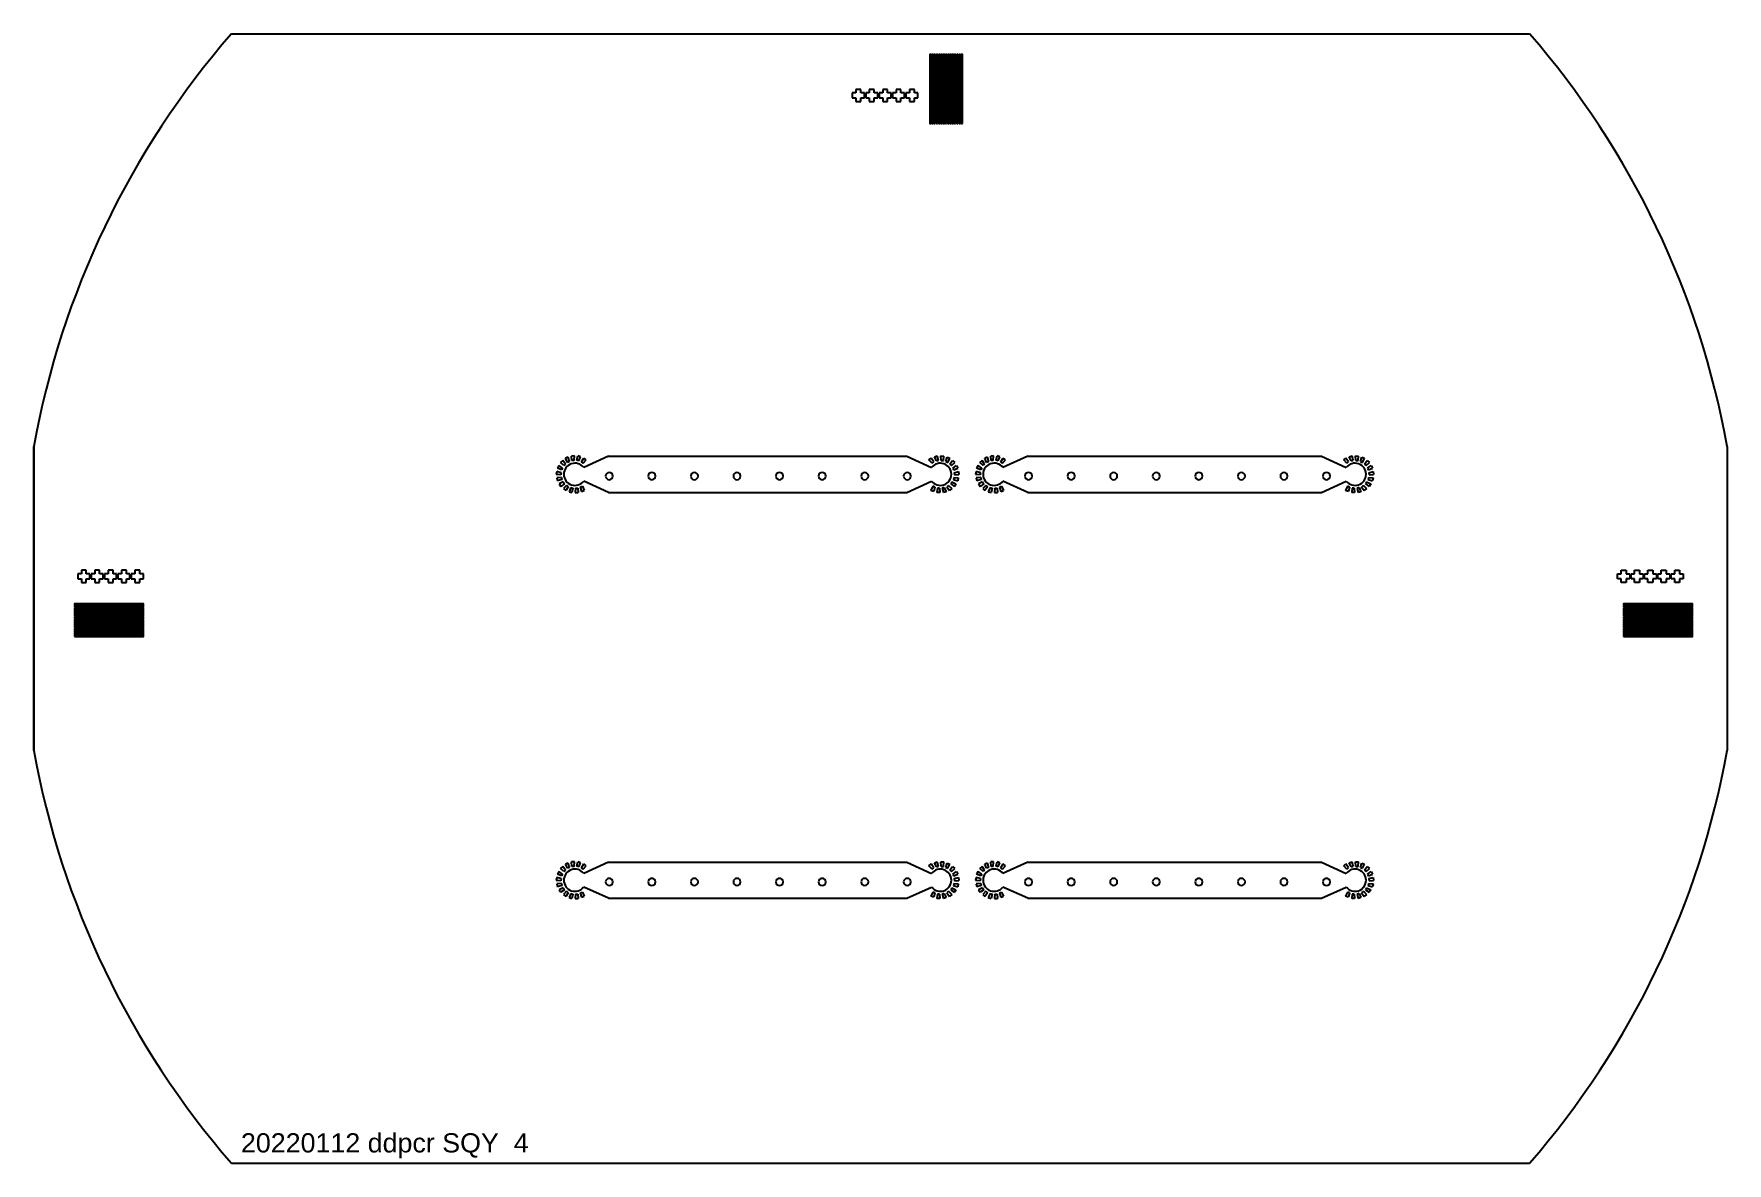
# Model space of a CAD drawing. Header units: millimetres. Extents: x 46777 to 318235, y 145162 to 336036.
# Drawn here: x 46777 to 121777, y 145162 to 195162 of the extents above; entities that cross this region are included whole.
import ezdxf

# ---------------------------------------------------------------- set-up
doc = ezdxf.new("R2010")
doc.units = ezdxf.units.MM
doc.styles.get("Standard").update_dxf_attribs({"font": 'arial.ttf'})

# ---------------------------------------------------------------- blocks, each defined once
blk = doc.blocks.new('*U15')
blk.add_circle((0, 0), 161)
blk = doc.blocks.new('*U16')
at = {"color": 0, "linetype": 'ByBlock', "lineweight": -2, "transparency": 16777216}
for p in [(0, 0), (1886, 0), (3772, 0), (5657, 0), (7543, 0), (9429, 0), (11315, 0), (13201, 0)]:
    blk.add_blockref('*U15', p, dxfattribs=at)
blk = doc.blocks.new('*U17')
blk.add_circle((0, 0), 161)
blk = doc.blocks.new('*U18')
at = {"color": 0, "linetype": 'ByBlock', "lineweight": -2, "transparency": 16777216}
for p in [(0, 0), (1886, 0), (3772, 0), (5657, 0), (7543, 0), (9429, 0), (11315, 0), (13201, 0)]:
    blk.add_blockref('*U17', p, dxfattribs=at)
blk = doc.blocks.new('*U19')
blk.add_circle((0, 0), 161)
blk = doc.blocks.new('*U20')
at = {"color": 0, "linetype": 'ByBlock', "lineweight": -2, "transparency": 16777216}
for p in [(0, 0), (1886, 0), (3772, 0), (5657, 0), (7543, 0), (9429, 0), (11315, 0), (13201, 0)]:
    blk.add_blockref('*U19', p, dxfattribs=at)
blk = doc.blocks.new('*U21')
blk.add_circle((0, 0), 161)
blk = doc.blocks.new('*U22')
at = {"color": 0, "linetype": 'ByBlock', "lineweight": -2, "transparency": 16777216}
for p in [(0, 0), (1886, 0), (3772, 0), (5657, 0), (7543, 0), (9429, 0), (11315, 0), (13201, 0)]:
    blk.add_blockref('*U21', p, dxfattribs=at)

msp = doc.modelspace()

# ---------------------------------------------------------------- linework, layer by layer
at = {"color": 40, "true_color": 0xf8d731}
for p, q in [((55526, 195162), (113028, 195162)), ((83189, 192547), (83029, 192547)), ((83029, 192547), (83029, 192327)), ((83029, 192327), (83189, 192327)), ((83409, 192707), (83189, 192707)), ((83189, 192707), (83189, 192547)), ((83189, 192327), (83189, 192167)), ((83189, 192167), (83409, 192167)), ((83409, 192547), (83409, 192707)), ((83569, 192547), (83409, 192547)), ((83409, 192327), (83569, 192327)), ((83409, 192167), (83409, 192327)), ((83569, 192327), (83569, 192547)), ((83781, 192547), (83621, 192547)), ((83621, 192547), (83621, 192327)), ((83621, 192327), (83781, 192327)), ((84001, 192707), (83781, 192707)), ((83781, 192707), (83781, 192547)), ((83781, 192327), (83781, 192167)), ((83781, 192167), (84001, 192167)), ((84001, 192547), (84001, 192707)), ((84161, 192547), (84001, 192547)), ((84001, 192327), (84161, 192327)), ((84001, 192167), (84001, 192327)), ((84161, 192327), (84161, 192547)), ((84373, 192547), (84213, 192547)), ((84213, 192547), (84213, 192327)), ((84213, 192327), (84373, 192327)), ((84593, 192707), (84373, 192707)), ((84373, 192707), (84373, 192547)), ((84373, 192327), (84373, 192167)), ((84373, 192167), (84593, 192167)), ((84593, 192547), (84593, 192707)), ((84753, 192547), (84593, 192547)), ((84593, 192327), (84753, 192327)), ((84593, 192167), (84593, 192327)), ((84753, 192327), (84753, 192547)), ((84964, 192547), (84804, 192547)), ((84804, 192547), (84804, 192327)), ((84804, 192327), (84964, 192327)), ((85184, 192707), (84964, 192707)), ((84964, 192707), (84964, 192547)), ((84964, 192327), (84964, 192167)), ((84964, 192167), (85184, 192167)), ((85184, 192547), (85184, 192707)), ((85344, 192547), (85184, 192547)), ((85184, 192327), (85344, 192327)), ((85184, 192167), (85184, 192327)), ((85344, 192327), (85344, 192547)), ((85556, 192547), (85396, 192547)), ((85396, 192547), (85396, 192327)), ((85396, 192327), (85556, 192327)), ((85776, 192707), (85556, 192707)), ((85556, 192707), (85556, 192547)), ((85556, 192327), (85556, 192167)), ((85556, 192167), (85776, 192167)), ((85776, 192547), (85776, 192707)), ((85936, 192547), (85776, 192547)), ((85776, 192327), (85936, 192327)), ((85776, 192167), (85776, 192327)), ((85936, 192327), (85936, 192547)), ((46777, 176897), (46777, 163428)), ((46777, 163428), (46777, 176897)), ((72230, 176462), (71130, 175962)), ((72230, 176462), (85438, 176462)), ((85438, 176462), (86537, 175962)), ((90801, 176462), (89701, 175962)), ((90801, 176462), (103807, 176462)), ((103807, 176462), (104906, 175962)), ((72230, 174862), (71130, 175362)), ((72230, 174862), (85438, 174862)), ((85438, 174862), (86537, 175362)), ((90801, 174862), (89701, 175362)), ((90801, 174862), (103807, 174862)), ((103807, 174862), (104906, 175362)), ((48880, 171255), (48720, 171255)), ((48720, 171255), (48720, 171035)), ((48720, 171035), (48880, 171035)), ((49100, 171415), (48880, 171415)), ((48880, 171415), (48880, 171255)), ((48880, 171035), (48880, 170875)), ((49100, 171255), (49100, 171415)), ((49260, 171255), (49100, 171255)), ((49100, 171035), (49260, 171035)), ((49100, 170875), (49100, 171035)), ((49260, 171035), (49260, 171255)), ((49471, 171255), (49311, 171255)), ((49311, 171255), (49311, 171035)), ((49311, 171035), (49471, 171035)), ((49691, 171415), (49471, 171415)), ((49471, 171415), (49471, 171255)), ((49471, 171035), (49471, 170875)), ((49691, 171255), (49691, 171415)), ((49851, 171255), (49691, 171255)), ((49691, 171035), (49851, 171035)), ((49691, 170875), (49691, 171035)), ((49851, 171035), (49851, 171255)), ((50063, 171255), (49903, 171255)), ((49903, 171255), (49903, 171035)), ((49903, 171035), (50063, 171035)), ((50283, 171415), (50063, 171415)), ((50063, 171415), (50063, 171255)), ((50063, 171035), (50063, 170875)), ((50283, 171255), (50283, 171415)), ((50443, 171255), (50283, 171255)), ((50283, 171035), (50443, 171035)), ((50283, 170875), (50283, 171035)), ((50443, 171035), (50443, 171255)), ((50655, 171255), (50495, 171255)), ((50495, 171255), (50495, 171035)), ((50495, 171035), (50655, 171035)), ((50875, 171415), (50655, 171415)), ((50655, 171415), (50655, 171255)), ((50655, 171035), (50655, 170875)), ((50875, 171255), (50875, 171415)), ((51034, 171255), (50875, 171255)), ((50875, 171035), (51034, 171035)), ((50875, 170875), (50875, 171035)), ((51034, 171035), (51034, 171255)), ((51246, 171255), (51086, 171255)), ((51086, 171255), (51086, 171035)), ((51086, 171035), (51246, 171035)), ((51466, 171415), (51246, 171415)), ((51246, 171415), (51246, 171255)), ((51246, 171035), (51246, 170875)), ((51466, 171255), (51466, 171415)), ((51626, 171255), (51466, 171255)), ((51466, 171035), (51626, 171035)), ((51466, 170875), (51466, 171035)), ((51626, 171035), (51626, 171255)), ((116928, 171255), (117088, 171255)), ((116928, 171035), (116928, 171255)), ((117088, 171035), (116928, 171035)), ((117088, 171255), (117088, 171415)), ((117088, 171415), (117308, 171415)), ((117088, 170875), (117088, 171035)), ((117308, 171415), (117308, 171255)), ((117308, 171255), (117467, 171255)), ((117308, 171035), (117308, 170875)), ((117467, 171035), (117308, 171035)), ((117467, 171255), (117467, 171035)), ((117519, 171255), (117679, 171255)), ((117519, 171035), (117519, 171255)), ((117679, 171035), (117519, 171035)), ((117679, 171255), (117679, 171415)), ((117679, 171415), (117899, 171415)), ((117679, 170875), (117679, 171035)), ((117899, 171415), (117899, 171255)), ((117899, 171255), (118059, 171255)), ((117899, 171035), (117899, 170875)), ((118059, 171035), (117899, 171035)), ((118059, 171255), (118059, 171035)), ((118111, 171255), (118271, 171255)), ((118111, 171035), (118111, 171255)), ((118271, 171035), (118111, 171035)), ((118271, 171255), (118271, 171415)), ((118271, 171415), (118491, 171415)), ((118271, 170875), (118271, 171035)), ((118491, 171415), (118491, 171255)), ((118491, 171255), (118651, 171255)), ((118491, 171035), (118491, 170875)), ((118651, 171035), (118491, 171035)), ((118651, 171255), (118651, 171035)), ((118703, 171255), (118862, 171255)), ((118703, 171035), (118703, 171255)), ((118862, 171035), (118703, 171035)), ((118862, 171255), (118862, 171415)), ((118862, 171415), (119082, 171415)), ((118862, 170875), (118862, 171035)), ((119082, 171415), (119082, 171255)), ((119082, 171255), (119242, 171255)), ((119082, 171035), (119082, 170875)), ((119242, 171035), (119082, 171035)), ((119242, 171255), (119242, 171035)), ((119294, 171255), (119454, 171255)), ((119294, 171035), (119294, 171255)), ((119454, 171035), (119294, 171035)), ((119454, 171255), (119454, 171415)), ((119454, 171415), (119674, 171415)), ((119454, 170875), (119454, 171035)), ((119674, 171415), (119674, 171255)), ((119674, 171255), (119834, 171255)), ((119674, 171035), (119674, 170875)), ((119834, 171035), (119674, 171035)), ((119834, 171255), (119834, 171035)), ((48880, 170875), (49100, 170875)), ((49471, 170875), (49691, 170875)), ((50063, 170875), (50283, 170875)), ((50655, 170875), (50875, 170875)), ((51246, 170875), (51466, 170875)), ((117308, 170875), (117088, 170875)), ((117899, 170875), (117679, 170875)), ((118491, 170875), (118271, 170875)), ((119082, 170875), (118862, 170875)), ((119674, 170875), (119454, 170875)), ((72230, 158488), (71130, 157988)), ((72230, 158488), (85438, 158488)), ((85438, 158488), (86537, 157988)), ((90801, 158488), (89701, 157988)), ((90801, 158488), (103807, 158488)), ((103807, 158488), (104906, 157988)), ((72230, 156888), (71130, 157388)), ((72230, 156888), (85438, 156888)), ((85438, 156888), (86537, 157388)), ((90801, 156888), (89701, 157388)), ((90801, 156888), (103807, 156888)), ((103807, 156888), (104906, 157388)), ((55526, 145162), (113028, 145162))]:
    msp.add_line(p, q, dxfattribs=at)
at = {"color": 7}
for p, q in [((70202, 176270), (70103, 176185)), ((70202, 176270), (70103, 176185)), ((70319, 176108), (70202, 176270)), ((70319, 176108), (70202, 176270)), ((70442, 176418), (70320, 176371)), ((70442, 176418), (70320, 176371)), ((70407, 176191), (70320, 176371)), ((70407, 176191), (70320, 176371)), ((70497, 176225), (70442, 176418)), ((70497, 176225), (70442, 176418)), ((70718, 176474), (70587, 176472)), ((70718, 176474), (70587, 176472)), ((70608, 176273), (70587, 176472)), ((70608, 176273), (70587, 176472)), ((70703, 176275), (70608, 176273)), ((70703, 176275), (70608, 176273)), ((70703, 176275), (70718, 176474)), ((70703, 176275), (70718, 176474)), ((70824, 176282), (70873, 176476)), ((70824, 176282), (70873, 176476)), ((70915, 176251), (70824, 176282)), ((70915, 176251), (70824, 176282)), ((70996, 176433), (70873, 176476)), ((70996, 176433), (70873, 176476)), ((70915, 176251), (70996, 176433)), ((70915, 176251), (70996, 176433)), ((71031, 176217), (71143, 176382)), ((71031, 176217), (71143, 176382)), ((71105, 176156), (71244, 176300)), ((71105, 176156), (71244, 176300)), ((71244, 176300), (71143, 176382)), ((71244, 176300), (71143, 176382)), ((86423, 176300), (86524, 176382)), ((86423, 176300), (86524, 176382)), ((86562, 176156), (86423, 176300)), ((86562, 176156), (86423, 176300)), ((86636, 176217), (86524, 176382)), ((86636, 176217), (86524, 176382)), ((86671, 176433), (86794, 176476)), ((86671, 176433), (86794, 176476)), ((86752, 176251), (86671, 176433)), ((86752, 176251), (86671, 176433)), ((86752, 176251), (86843, 176282)), ((86752, 176251), (86843, 176282)), ((86843, 176282), (86794, 176476)), ((86843, 176282), (86794, 176476)), ((86964, 176275), (86949, 176474)), ((86949, 176474), (87080, 176472)), ((86964, 176275), (86949, 176474)), ((86949, 176474), (87080, 176472)), ((86964, 176275), (87060, 176273)), ((86964, 176275), (87060, 176273)), ((87060, 176273), (87080, 176472)), ((87060, 176273), (87080, 176472)), ((87171, 176225), (87225, 176418)), ((87171, 176225), (87225, 176418)), ((87225, 176418), (87347, 176371)), ((87225, 176418), (87347, 176371)), ((87260, 176191), (87347, 176371)), ((87260, 176191), (87347, 176371)), ((87348, 176108), (87465, 176270)), ((87348, 176108), (87465, 176270)), ((87465, 176270), (87564, 176185)), ((87465, 176270), (87564, 176185)), ((88773, 176270), (88674, 176185)), ((88773, 176270), (88674, 176185)), ((88890, 176108), (88773, 176270)), ((88890, 176108), (88773, 176270)), ((89013, 176418), (88891, 176371)), ((89013, 176418), (88891, 176371)), ((88978, 176191), (88891, 176371)), ((88978, 176191), (88891, 176371)), ((89068, 176225), (89013, 176418)), ((89068, 176225), (89013, 176418)), ((89289, 176474), (89158, 176472)), ((89289, 176474), (89158, 176472)), ((89179, 176273), (89158, 176472)), ((89179, 176273), (89158, 176472)), ((89274, 176275), (89179, 176273)), ((89274, 176275), (89179, 176273)), ((89274, 176275), (89289, 176474)), ((89274, 176275), (89289, 176474)), ((89395, 176282), (89444, 176476)), ((89395, 176282), (89444, 176476)), ((89486, 176251), (89395, 176282)), ((89486, 176251), (89395, 176282)), ((89567, 176433), (89444, 176476)), ((89567, 176433), (89444, 176476)), ((89486, 176251), (89567, 176433)), ((89486, 176251), (89567, 176433)), ((89602, 176217), (89714, 176382)), ((89602, 176217), (89714, 176382)), ((89676, 176156), (89815, 176300)), ((89676, 176156), (89815, 176300)), ((89815, 176300), (89714, 176382)), ((89815, 176300), (89714, 176382)), ((104792, 176300), (104893, 176382)), ((104792, 176300), (104893, 176382)), ((104931, 176156), (104792, 176300)), ((104931, 176156), (104792, 176300)), ((105005, 176217), (104893, 176382)), ((105005, 176217), (104893, 176382)), ((105040, 176433), (105163, 176476)), ((105040, 176433), (105163, 176476)), ((105121, 176251), (105040, 176433)), ((105121, 176251), (105040, 176433)), ((105121, 176251), (105212, 176282)), ((105121, 176251), (105212, 176282)), ((105212, 176282), (105163, 176476)), ((105212, 176282), (105163, 176476)), ((105333, 176275), (105318, 176474)), ((105318, 176474), (105449, 176472)), ((105333, 176275), (105318, 176474)), ((105318, 176474), (105449, 176472)), ((105333, 176275), (105429, 176273)), ((105333, 176275), (105429, 176273)), ((105429, 176273), (105449, 176472)), ((105429, 176273), (105449, 176472)), ((105540, 176225), (105594, 176418)), ((105540, 176225), (105594, 176418)), ((105594, 176418), (105716, 176371)), ((105594, 176418), (105716, 176371)), ((105629, 176191), (105716, 176371)), ((105629, 176191), (105716, 176371)), ((105717, 176108), (105834, 176270)), ((105717, 176108), (105834, 176270)), ((105834, 176270), (105933, 176185)), ((105834, 176270), (105933, 176185)), ((69937, 175783), (69916, 175654)), ((69937, 175783), (69916, 175654)), ((70116, 175639), (69916, 175654)), ((70116, 175639), (69916, 175654)), ((70131, 175733), (69937, 175783)), ((70131, 175733), (69937, 175783)), ((70144, 175521), (69944, 175501)), ((70144, 175521), (69944, 175501)), ((69944, 175501), (69969, 175373)), ((69944, 175501), (69969, 175373)), ((70027, 176050), (69963, 175936)), ((70027, 176050), (69963, 175936)), ((70145, 175853), (69963, 175936)), ((70145, 175853), (69963, 175936)), ((70192, 175937), (70027, 176050)), ((70192, 175937), (70027, 176050)), ((70246, 176045), (70103, 176185)), ((70246, 176045), (70103, 176185)), ((70131, 175733), (70116, 175639)), ((70131, 175733), (70116, 175639)), ((70144, 175521), (70161, 175427)), ((70144, 175521), (70161, 175427)), ((70192, 175937), (70145, 175853)), ((70192, 175937), (70145, 175853)), ((70319, 176108), (70246, 176045)), ((70319, 176108), (70246, 176045)), ((70497, 176225), (70407, 176191)), ((70497, 176225), (70407, 176191)), ((71105, 176156), (71031, 176217)), ((71105, 176156), (71031, 176217)), ((86562, 176156), (86636, 176217)), ((86562, 176156), (86636, 176217)), ((87171, 176225), (87260, 176191)), ((87171, 176225), (87260, 176191)), ((87348, 176108), (87421, 176045)), ((87348, 176108), (87421, 176045)), ((87421, 176045), (87564, 176185)), ((87421, 176045), (87564, 176185)), ((87475, 175937), (87640, 176050)), ((87475, 175937), (87640, 176050)), ((87475, 175937), (87522, 175853)), ((87475, 175937), (87522, 175853)), ((87524, 175521), (87506, 175427)), ((87524, 175521), (87506, 175427)), ((87522, 175853), (87704, 175936)), ((87522, 175853), (87704, 175936)), ((87524, 175521), (87723, 175501)), ((87524, 175521), (87723, 175501)), ((87536, 175733), (87730, 175783)), ((87536, 175733), (87730, 175783)), ((87536, 175733), (87551, 175639)), ((87536, 175733), (87551, 175639)), ((87551, 175639), (87751, 175654)), ((87551, 175639), (87751, 175654)), ((87640, 176050), (87704, 175936)), ((87640, 176050), (87704, 175936)), ((87723, 175501), (87699, 175373)), ((87723, 175501), (87699, 175373)), ((87730, 175783), (87751, 175654)), ((87730, 175783), (87751, 175654)), ((88508, 175783), (88487, 175654)), ((88508, 175783), (88487, 175654)), ((88687, 175639), (88487, 175654)), ((88687, 175639), (88487, 175654)), ((88702, 175733), (88508, 175783)), ((88702, 175733), (88508, 175783)), ((88715, 175521), (88516, 175501)), ((88715, 175521), (88516, 175501)), ((88516, 175501), (88540, 175373)), ((88516, 175501), (88540, 175373)), ((88598, 176050), (88534, 175936)), ((88598, 176050), (88534, 175936)), ((88716, 175853), (88534, 175936)), ((88716, 175853), (88534, 175936)), ((88763, 175937), (88598, 176050)), ((88763, 175937), (88598, 176050)), ((88817, 176045), (88674, 176185)), ((88817, 176045), (88674, 176185)), ((88702, 175733), (88687, 175639)), ((88702, 175733), (88687, 175639)), ((88715, 175521), (88732, 175427)), ((88715, 175521), (88732, 175427)), ((88763, 175937), (88716, 175853)), ((88763, 175937), (88716, 175853)), ((88890, 176108), (88817, 176045)), ((88890, 176108), (88817, 176045)), ((89068, 176225), (88978, 176191)), ((89068, 176225), (88978, 176191)), ((89676, 176156), (89602, 176217)), ((89676, 176156), (89602, 176217)), ((104931, 176156), (105005, 176217)), ((104931, 176156), (105005, 176217)), ((105540, 176225), (105629, 176191)), ((105540, 176225), (105629, 176191)), ((105717, 176108), (105790, 176045)), ((105717, 176108), (105790, 176045)), ((105790, 176045), (105933, 176185)), ((105790, 176045), (105933, 176185)), ((105844, 175937), (106009, 176050)), ((105844, 175937), (106009, 176050)), ((105844, 175937), (105891, 175853)), ((105844, 175937), (105891, 175853)), ((105893, 175521), (105875, 175427)), ((105893, 175521), (105875, 175427)), ((105891, 175853), (106073, 175936)), ((105891, 175853), (106073, 175936)), ((105893, 175521), (106092, 175501)), ((105893, 175521), (106092, 175501)), ((105905, 175733), (106099, 175783)), ((105905, 175733), (106099, 175783)), ((105905, 175733), (105920, 175639)), ((105905, 175733), (105920, 175639)), ((105920, 175639), (106120, 175654)), ((105920, 175639), (106120, 175654)), ((106009, 176050), (106073, 175936)), ((106009, 176050), (106073, 175936)), ((106092, 175501), (106068, 175373)), ((106092, 175501), (106068, 175373)), ((106099, 175783), (106120, 175654)), ((106099, 175783), (106120, 175654)), ((70161, 175427), (69969, 175373)), ((70161, 175427), (69969, 175373)), ((70228, 175325), (70047, 175239)), ((70228, 175325), (70047, 175239)), ((70047, 175239), (70114, 175126)), ((70047, 175239), (70114, 175126)), ((70276, 175243), (70114, 175126)), ((70276, 175243), (70114, 175126)), ((70228, 175325), (70276, 175243)), ((70228, 175325), (70276, 175243)), ((70373, 175170), (70233, 175028)), ((70373, 175170), (70233, 175028)), ((70233, 175028), (70334, 174944)), ((70233, 175028), (70334, 174944)), ((70447, 175109), (70334, 174944)), ((70447, 175109), (70334, 174944)), ((70373, 175170), (70447, 175109)), ((70373, 175170), (70447, 175109)), ((70563, 175074), (70480, 174892)), ((70563, 175074), (70480, 174892)), ((70480, 174892), (70603, 174849)), ((70480, 174892), (70603, 174849)), ((70563, 175074), (70653, 175042)), ((70563, 175074), (70653, 175042)), ((70653, 175042), (70603, 174849)), ((70653, 175042), (70603, 174849)), ((70774, 175049), (70758, 174849)), ((70774, 175049), (70758, 174849)), ((70758, 174849), (70889, 174850)), ((70774, 175049), (70870, 175049)), ((70774, 175049), (70870, 175049)), ((70870, 175049), (70889, 174850)), ((70870, 175049), (70889, 174850)), ((70981, 175097), (71071, 175130)), ((70981, 175097), (71071, 175130)), ((70981, 175097), (71034, 174904)), ((70981, 175097), (71034, 174904)), ((71034, 174904), (71157, 174949)), ((71034, 174904), (71157, 174949)), ((71071, 175130), (71157, 174949)), ((71071, 175130), (71157, 174949)), ((86596, 175130), (86510, 174949)), ((86596, 175130), (86510, 174949)), ((86633, 174904), (86510, 174949)), ((86633, 174904), (86510, 174949)), ((86686, 175097), (86596, 175130)), ((86686, 175097), (86596, 175130)), ((86686, 175097), (86633, 174904)), ((86686, 175097), (86633, 174904)), ((86797, 175049), (86778, 174850)), ((86797, 175049), (86778, 174850)), ((86909, 174851), (86778, 174852)), ((86893, 175049), (86797, 175049)), ((86893, 175049), (86797, 175049)), ((86893, 175049), (86909, 174849)), ((86893, 175049), (86909, 174849)), ((87104, 175074), (87014, 175042)), ((87104, 175074), (87014, 175042)), ((87014, 175042), (87064, 174849)), ((87014, 175042), (87064, 174849)), ((87187, 174892), (87064, 174849)), ((87187, 174892), (87064, 174849)), ((87104, 175074), (87187, 174892)), ((87104, 175074), (87187, 174892)), ((87294, 175170), (87220, 175109)), ((87294, 175170), (87220, 175109)), ((87220, 175109), (87333, 174944)), ((87220, 175109), (87333, 174944)), ((87294, 175170), (87434, 175028)), ((87294, 175170), (87434, 175028)), ((87434, 175028), (87333, 174944)), ((87434, 175028), (87333, 174944)), ((87440, 175325), (87391, 175243)), ((87440, 175325), (87391, 175243)), ((87391, 175243), (87554, 175126)), ((87391, 175243), (87554, 175126)), ((87440, 175325), (87620, 175239)), ((87440, 175325), (87620, 175239)), ((87506, 175427), (87699, 175373)), ((87506, 175427), (87699, 175373)), ((87620, 175239), (87554, 175126)), ((87620, 175239), (87554, 175126)), ((88732, 175427), (88540, 175373)), ((88732, 175427), (88540, 175373)), ((88799, 175325), (88618, 175239)), ((88799, 175325), (88618, 175239)), ((88618, 175239), (88685, 175126)), ((88618, 175239), (88685, 175126)), ((88847, 175243), (88685, 175126)), ((88847, 175243), (88685, 175126)), ((88799, 175325), (88847, 175243)), ((88799, 175325), (88847, 175243)), ((88944, 175170), (88804, 175028)), ((88944, 175170), (88804, 175028)), ((88804, 175028), (88905, 174944)), ((88804, 175028), (88905, 174944)), ((89018, 175109), (88905, 174944)), ((89018, 175109), (88905, 174944)), ((88944, 175170), (89018, 175109)), ((88944, 175170), (89018, 175109)), ((89134, 175074), (89051, 174892)), ((89134, 175074), (89051, 174892)), ((89051, 174892), (89174, 174849)), ((89051, 174892), (89174, 174849)), ((89134, 175074), (89224, 175042)), ((89134, 175074), (89224, 175042)), ((89224, 175042), (89174, 174849)), ((89224, 175042), (89174, 174849)), ((89345, 175049), (89329, 174849)), ((89345, 175049), (89329, 174849)), ((89329, 174850), (89460, 174851)), ((89345, 175049), (89441, 175049)), ((89345, 175049), (89441, 175049)), ((89441, 175049), (89460, 174850)), ((89441, 175049), (89460, 174850)), ((89552, 175097), (89642, 175130)), ((89552, 175097), (89642, 175130)), ((89552, 175097), (89605, 174904)), ((89552, 175097), (89605, 174904)), ((89605, 174904), (89728, 174949)), ((89605, 174904), (89728, 174949)), ((89642, 175130), (89728, 174949)), ((89642, 175130), (89728, 174949)), ((104965, 175130), (104879, 174949)), ((104965, 175130), (104879, 174949)), ((105002, 174904), (104879, 174949)), ((105002, 174904), (104879, 174949)), ((105055, 175097), (104965, 175130)), ((105055, 175097), (104965, 175130)), ((105055, 175097), (105002, 174904)), ((105055, 175097), (105002, 174904)), ((105166, 175049), (105147, 174850)), ((105166, 175049), (105147, 174850)), ((105278, 174849), (105147, 174850)), ((105262, 175049), (105166, 175049)), ((105262, 175049), (105166, 175049)), ((105262, 175049), (105278, 174849)), ((105262, 175049), (105278, 174849)), ((105473, 175074), (105383, 175042)), ((105473, 175074), (105383, 175042)), ((105383, 175042), (105433, 174849)), ((105383, 175042), (105433, 174849)), ((105556, 174892), (105433, 174849)), ((105556, 174892), (105433, 174849)), ((105473, 175074), (105556, 174892)), ((105473, 175074), (105556, 174892)), ((105663, 175170), (105589, 175109)), ((105663, 175170), (105589, 175109)), ((105589, 175109), (105702, 174944)), ((105589, 175109), (105702, 174944)), ((105663, 175170), (105803, 175028)), ((105663, 175170), (105803, 175028)), ((105803, 175028), (105702, 174944)), ((105803, 175028), (105702, 174944)), ((105809, 175325), (105760, 175243)), ((105809, 175325), (105760, 175243)), ((105760, 175243), (105923, 175126)), ((105760, 175243), (105923, 175126)), ((105809, 175325), (105989, 175239)), ((105809, 175325), (105989, 175239)), ((105875, 175427), (106068, 175373)), ((105875, 175427), (106068, 175373)), ((105989, 175239), (105923, 175126)), ((105989, 175239), (105923, 175126)), ((70202, 158297), (70103, 158211)), ((70202, 158297), (70103, 158211)), ((70319, 158134), (70202, 158297)), ((70319, 158134), (70202, 158297)), ((70442, 158444), (70320, 158398)), ((70442, 158444), (70320, 158398)), ((70407, 158218), (70320, 158398)), ((70407, 158218), (70320, 158398)), ((70497, 158252), (70407, 158218)), ((70497, 158252), (70407, 158218)), ((70497, 158252), (70442, 158444)), ((70497, 158252), (70442, 158444)), ((70718, 158501), (70587, 158499)), ((70718, 158501), (70587, 158499)), ((70608, 158300), (70587, 158499)), ((70608, 158300), (70587, 158499)), ((70703, 158301), (70608, 158300)), ((70703, 158301), (70608, 158300)), ((70703, 158301), (70718, 158501)), ((70703, 158301), (70718, 158501)), ((70824, 158309), (70873, 158503)), ((70824, 158309), (70873, 158503)), ((70915, 158278), (70824, 158309)), ((70915, 158278), (70824, 158309)), ((70996, 158460), (70873, 158503)), ((70996, 158460), (70873, 158503)), ((70915, 158278), (70996, 158460)), ((70915, 158278), (70996, 158460)), ((71031, 158243), (71143, 158409)), ((71031, 158243), (71143, 158409)), ((71105, 158183), (71244, 158327)), ((71105, 158183), (71244, 158327)), ((71244, 158327), (71143, 158409)), ((71244, 158327), (71143, 158409)), ((86423, 158327), (86524, 158409)), ((86423, 158327), (86524, 158409)), ((86562, 158183), (86423, 158327)), ((86562, 158183), (86423, 158327)), ((86636, 158243), (86524, 158409)), ((86636, 158243), (86524, 158409)), ((86671, 158460), (86794, 158503)), ((86671, 158460), (86794, 158503)), ((86752, 158278), (86671, 158460)), ((86752, 158278), (86671, 158460)), ((86752, 158278), (86843, 158309)), ((86752, 158278), (86843, 158309)), ((86843, 158309), (86794, 158503)), ((86843, 158309), (86794, 158503)), ((86964, 158301), (86949, 158501)), ((86949, 158501), (87080, 158499)), ((86964, 158301), (86949, 158501)), ((86949, 158501), (87080, 158499)), ((86964, 158301), (87060, 158300)), ((86964, 158301), (87060, 158300)), ((87060, 158300), (87080, 158499)), ((87060, 158300), (87080, 158499)), ((87171, 158252), (87225, 158444)), ((87171, 158252), (87225, 158444)), ((87171, 158252), (87260, 158218)), ((87171, 158252), (87260, 158218)), ((87225, 158444), (87347, 158398)), ((87225, 158444), (87347, 158398)), ((87260, 158218), (87347, 158398)), ((87260, 158218), (87347, 158398)), ((87348, 158134), (87465, 158297)), ((87348, 158134), (87465, 158297)), ((87465, 158297), (87564, 158211)), ((87465, 158297), (87564, 158211)), ((88773, 158297), (88674, 158211)), ((88773, 158297), (88674, 158211)), ((88890, 158134), (88773, 158297)), ((88890, 158134), (88773, 158297)), ((89013, 158444), (88891, 158398)), ((89013, 158444), (88891, 158398)), ((88978, 158218), (88891, 158398)), ((88978, 158218), (88891, 158398)), ((89068, 158252), (88978, 158218)), ((89068, 158252), (88978, 158218)), ((89068, 158252), (89013, 158444)), ((89068, 158252), (89013, 158444)), ((89289, 158501), (89158, 158499)), ((89289, 158501), (89158, 158499)), ((89179, 158300), (89158, 158499)), ((89179, 158300), (89158, 158499)), ((89274, 158301), (89179, 158300)), ((89274, 158301), (89179, 158300)), ((89274, 158301), (89289, 158501)), ((89274, 158301), (89289, 158501)), ((89395, 158309), (89444, 158503)), ((89395, 158309), (89444, 158503)), ((89486, 158278), (89395, 158309)), ((89486, 158278), (89395, 158309)), ((89567, 158460), (89444, 158503)), ((89567, 158460), (89444, 158503)), ((89486, 158278), (89567, 158460)), ((89486, 158278), (89567, 158460)), ((89602, 158243), (89714, 158409)), ((89602, 158243), (89714, 158409)), ((89676, 158183), (89815, 158327)), ((89676, 158183), (89815, 158327)), ((89815, 158327), (89714, 158409)), ((89815, 158327), (89714, 158409)), ((104792, 158327), (104893, 158409)), ((104792, 158327), (104893, 158409)), ((104931, 158183), (104792, 158327)), ((104931, 158183), (104792, 158327)), ((105005, 158243), (104893, 158409)), ((105005, 158243), (104893, 158409)), ((105040, 158460), (105163, 158503)), ((105040, 158460), (105163, 158503)), ((105121, 158278), (105040, 158460)), ((105121, 158278), (105040, 158460)), ((105121, 158278), (105212, 158309)), ((105121, 158278), (105212, 158309)), ((105212, 158309), (105163, 158503)), ((105212, 158309), (105163, 158503)), ((105333, 158301), (105318, 158501)), ((105318, 158501), (105449, 158499)), ((105333, 158301), (105318, 158501)), ((105318, 158501), (105449, 158499)), ((105333, 158301), (105429, 158300)), ((105333, 158301), (105429, 158300)), ((105429, 158300), (105449, 158499)), ((105429, 158300), (105449, 158499)), ((105540, 158252), (105594, 158444)), ((105540, 158252), (105594, 158444)), ((105540, 158252), (105629, 158218)), ((105540, 158252), (105629, 158218)), ((105594, 158444), (105716, 158398)), ((105594, 158444), (105716, 158398)), ((105629, 158218), (105716, 158398)), ((105629, 158218), (105716, 158398)), ((105717, 158134), (105834, 158297)), ((105717, 158134), (105834, 158297)), ((105834, 158297), (105933, 158211)), ((105834, 158297), (105933, 158211)), ((69937, 157809), (69916, 157680)), ((69937, 157809), (69916, 157680)), ((70116, 157665), (69916, 157680)), ((70116, 157665), (69916, 157680)), ((70131, 157760), (69937, 157809)), ((70131, 157760), (69937, 157809)), ((70144, 157547), (69944, 157528)), ((70144, 157547), (69944, 157528)), ((69944, 157528), (69969, 157399)), ((69944, 157528), (69969, 157399)), ((70027, 158076), (69963, 157962)), ((70027, 158076), (69963, 157962)), ((70145, 157880), (69963, 157962)), ((70145, 157880), (69963, 157962)), ((70192, 157964), (70027, 158076)), ((70192, 157964), (70027, 158076)), ((70246, 158072), (70103, 158211)), ((70246, 158072), (70103, 158211)), ((70131, 157760), (70116, 157665)), ((70131, 157760), (70116, 157665)), ((70144, 157547), (70161, 157453)), ((70144, 157547), (70161, 157453)), ((70192, 157964), (70145, 157880)), ((70192, 157964), (70145, 157880)), ((70319, 158134), (70246, 158072)), ((70319, 158134), (70246, 158072)), ((71105, 158183), (71031, 158243)), ((71105, 158183), (71031, 158243)), ((86562, 158183), (86636, 158243)), ((86562, 158183), (86636, 158243)), ((87348, 158134), (87421, 158072)), ((87348, 158134), (87421, 158072)), ((87421, 158072), (87564, 158211)), ((87421, 158072), (87564, 158211)), ((87475, 157964), (87640, 158076)), ((87475, 157964), (87640, 158076)), ((87475, 157964), (87522, 157880)), ((87475, 157964), (87522, 157880)), ((87524, 157547), (87506, 157453)), ((87524, 157547), (87506, 157453)), ((87522, 157880), (87704, 157962)), ((87522, 157880), (87704, 157962)), ((87524, 157547), (87723, 157528)), ((87524, 157547), (87723, 157528)), ((87536, 157760), (87730, 157809)), ((87536, 157760), (87730, 157809)), ((87536, 157760), (87551, 157665)), ((87536, 157760), (87551, 157665)), ((87551, 157665), (87751, 157680)), ((87551, 157665), (87751, 157680)), ((87640, 158076), (87704, 157962)), ((87640, 158076), (87704, 157962)), ((87723, 157528), (87699, 157399)), ((87723, 157528), (87699, 157399)), ((87730, 157809), (87751, 157680)), ((87730, 157809), (87751, 157680)), ((88508, 157809), (88487, 157680)), ((88508, 157809), (88487, 157680)), ((88687, 157665), (88487, 157680)), ((88687, 157665), (88487, 157680)), ((88702, 157760), (88508, 157809)), ((88702, 157760), (88508, 157809)), ((88715, 157547), (88516, 157528)), ((88715, 157547), (88516, 157528)), ((88516, 157528), (88540, 157399)), ((88516, 157528), (88540, 157399)), ((88598, 158076), (88534, 157962)), ((88598, 158076), (88534, 157962)), ((88716, 157880), (88534, 157962)), ((88716, 157880), (88534, 157962)), ((88763, 157964), (88598, 158076)), ((88763, 157964), (88598, 158076)), ((88817, 158072), (88674, 158211)), ((88817, 158072), (88674, 158211)), ((88702, 157760), (88687, 157665)), ((88702, 157760), (88687, 157665)), ((88715, 157547), (88732, 157453)), ((88715, 157547), (88732, 157453)), ((88763, 157964), (88716, 157880)), ((88763, 157964), (88716, 157880)), ((88890, 158134), (88817, 158072)), ((88890, 158134), (88817, 158072)), ((89676, 158183), (89602, 158243)), ((89676, 158183), (89602, 158243)), ((104931, 158183), (105005, 158243)), ((104931, 158183), (105005, 158243)), ((105717, 158134), (105790, 158072)), ((105717, 158134), (105790, 158072)), ((105790, 158072), (105933, 158211)), ((105790, 158072), (105933, 158211)), ((105844, 157964), (106009, 158076)), ((105844, 157964), (106009, 158076)), ((105844, 157964), (105891, 157880)), ((105844, 157964), (105891, 157880)), ((105893, 157547), (105875, 157453)), ((105893, 157547), (105875, 157453)), ((105891, 157880), (106073, 157962)), ((105891, 157880), (106073, 157962)), ((105893, 157547), (106092, 157528)), ((105893, 157547), (106092, 157528)), ((105905, 157760), (106099, 157809)), ((105905, 157760), (106099, 157809)), ((105905, 157760), (105920, 157665)), ((105905, 157760), (105920, 157665)), ((105920, 157665), (106120, 157680)), ((105920, 157665), (106120, 157680)), ((106009, 158076), (106073, 157962)), ((106009, 158076), (106073, 157962)), ((106092, 157528), (106068, 157399)), ((106092, 157528), (106068, 157399)), ((106099, 157809), (106120, 157680)), ((106099, 157809), (106120, 157680)), ((70161, 157453), (69969, 157399)), ((70161, 157453), (69969, 157399)), ((70228, 157352), (70047, 157266)), ((70228, 157352), (70047, 157266)), ((70047, 157266), (70114, 157153)), ((70047, 157266), (70114, 157153)), ((70276, 157269), (70114, 157153)), ((70276, 157269), (70114, 157153)), ((70228, 157352), (70276, 157269)), ((70228, 157352), (70276, 157269)), ((70373, 157197), (70233, 157054)), ((70373, 157197), (70233, 157054)), ((70233, 157054), (70334, 156971)), ((70233, 157054), (70334, 156971)), ((70447, 157136), (70334, 156971)), ((70447, 157136), (70334, 156971)), ((70373, 157197), (70447, 157136)), ((70373, 157197), (70447, 157136)), ((70563, 157101), (70480, 156919)), ((70563, 157101), (70480, 156919)), ((70480, 156919), (70603, 156875)), ((70480, 156919), (70603, 156875)), ((70563, 157101), (70653, 157069)), ((70563, 157101), (70653, 157069)), ((70653, 157069), (70603, 156875)), ((70653, 157069), (70603, 156875)), ((70774, 157075), (70758, 156876)), ((70774, 157075), (70758, 156876)), ((70758, 156876), (70889, 156877)), ((70774, 157075), (70870, 157076)), ((70774, 157075), (70870, 157076)), ((70870, 157076), (70889, 156877)), ((70870, 157076), (70889, 156877)), ((70981, 157123), (71071, 157157)), ((70981, 157123), (71071, 157157)), ((70981, 157123), (71034, 156931)), ((70981, 157123), (71034, 156931)), ((71034, 156931), (71157, 156976)), ((71034, 156931), (71157, 156976)), ((71071, 157157), (71157, 156976)), ((71071, 157157), (71157, 156976)), ((86596, 157157), (86510, 156976)), ((86596, 157157), (86510, 156976)), ((86633, 156931), (86510, 156976)), ((86633, 156931), (86510, 156976)), ((86686, 157123), (86596, 157157)), ((86686, 157123), (86596, 157157)), ((86686, 157123), (86633, 156931)), ((86686, 157123), (86633, 156931)), ((86797, 157076), (86778, 156877)), ((86797, 157076), (86778, 156877)), ((86909, 156878), (86778, 156879)), ((86893, 157075), (86797, 157076)), ((86893, 157075), (86797, 157076)), ((86893, 157075), (86909, 156876)), ((86893, 157075), (86909, 156876)), ((87104, 157101), (87014, 157069)), ((87104, 157101), (87014, 157069)), ((87014, 157069), (87064, 156875)), ((87014, 157069), (87064, 156875)), ((87187, 156919), (87064, 156875)), ((87187, 156919), (87064, 156875)), ((87104, 157101), (87187, 156919)), ((87104, 157101), (87187, 156919)), ((87294, 157197), (87220, 157136)), ((87294, 157197), (87220, 157136)), ((87220, 157136), (87333, 156971)), ((87220, 157136), (87333, 156971)), ((87294, 157197), (87434, 157054)), ((87294, 157197), (87434, 157054)), ((87434, 157054), (87333, 156971)), ((87434, 157054), (87333, 156971)), ((87440, 157352), (87391, 157269)), ((87440, 157352), (87391, 157269)), ((87391, 157269), (87554, 157153)), ((87391, 157269), (87554, 157153)), ((87440, 157352), (87620, 157266)), ((87440, 157352), (87620, 157266)), ((87506, 157453), (87699, 157399)), ((87506, 157453), (87699, 157399)), ((87620, 157266), (87554, 157153)), ((87620, 157266), (87554, 157153)), ((88732, 157453), (88540, 157399)), ((88732, 157453), (88540, 157399)), ((88799, 157352), (88618, 157266)), ((88799, 157352), (88618, 157266)), ((88618, 157266), (88685, 157153)), ((88618, 157266), (88685, 157153)), ((88847, 157269), (88685, 157153)), ((88847, 157269), (88685, 157153)), ((88799, 157352), (88847, 157269)), ((88799, 157352), (88847, 157269)), ((88944, 157197), (88804, 157054)), ((88944, 157197), (88804, 157054)), ((88804, 157054), (88905, 156971)), ((88804, 157054), (88905, 156971)), ((89018, 157136), (88905, 156971)), ((89018, 157136), (88905, 156971)), ((88944, 157197), (89018, 157136)), ((88944, 157197), (89018, 157136)), ((89134, 157101), (89051, 156919)), ((89134, 157101), (89051, 156919)), ((89051, 156919), (89174, 156875)), ((89051, 156919), (89174, 156875)), ((89134, 157101), (89224, 157069)), ((89134, 157101), (89224, 157069)), ((89224, 157069), (89174, 156875)), ((89224, 157069), (89174, 156875)), ((89345, 157075), (89329, 156876)), ((89345, 157075), (89329, 156876)), ((89329, 156877), (89460, 156878)), ((89345, 157075), (89441, 157076)), ((89345, 157075), (89441, 157076)), ((89441, 157076), (89460, 156877)), ((89441, 157076), (89460, 156877)), ((89552, 157123), (89642, 157157)), ((89552, 157123), (89642, 157157)), ((89552, 157123), (89605, 156931)), ((89552, 157123), (89605, 156931)), ((89605, 156931), (89728, 156976)), ((89605, 156931), (89728, 156976)), ((89642, 157157), (89728, 156976)), ((89642, 157157), (89728, 156976)), ((104965, 157157), (104879, 156976)), ((104965, 157157), (104879, 156976)), ((105002, 156931), (104879, 156976)), ((105002, 156931), (104879, 156976)), ((105055, 157123), (104965, 157157)), ((105055, 157123), (104965, 157157)), ((105055, 157123), (105002, 156931)), ((105055, 157123), (105002, 156931)), ((105166, 157076), (105147, 156877)), ((105166, 157076), (105147, 156877)), ((105278, 156876), (105147, 156877)), ((105262, 157075), (105166, 157076)), ((105262, 157075), (105166, 157076)), ((105262, 157075), (105278, 156876)), ((105262, 157075), (105278, 156876)), ((105473, 157101), (105383, 157069)), ((105473, 157101), (105383, 157069)), ((105383, 157069), (105433, 156875)), ((105383, 157069), (105433, 156875)), ((105556, 156919), (105433, 156875)), ((105556, 156919), (105433, 156875)), ((105473, 157101), (105556, 156919)), ((105473, 157101), (105556, 156919)), ((105663, 157197), (105589, 157136)), ((105663, 157197), (105589, 157136)), ((105589, 157136), (105702, 156971)), ((105589, 157136), (105702, 156971)), ((105663, 157197), (105803, 157054)), ((105663, 157197), (105803, 157054)), ((105803, 157054), (105702, 156971)), ((105803, 157054), (105702, 156971)), ((105809, 157352), (105760, 157269)), ((105809, 157352), (105760, 157269)), ((105760, 157269), (105923, 157153)), ((105760, 157269), (105923, 157153)), ((105809, 157352), (105989, 157266)), ((105809, 157352), (105989, 157266)), ((105875, 157453), (106068, 157399)), ((105875, 157453), (106068, 157399)), ((105989, 157266), (105923, 157153)), ((105989, 157266), (105923, 157153))]:
    msp.add_line(p, q, dxfattribs=at)
msp.add_line((121777, 176897), (121777, 163428))
at = {"color": 40, "true_color": 0xf8d731}
for points in [[(86505, 191189), (86505, 194247), (86455, 194247), (86455, 191189)], [(86605, 191189), (86605, 194247), (86555, 194247), (86555, 191189)], [(86705, 191189), (86705, 194247), (86655, 194247), (86655, 191189)], [(86805, 191189), (86805, 194247), (86755, 194247), (86755, 191189)], [(86905, 191189), (86905, 194247), (86855, 194247), (86855, 191189)], [(87005, 191189), (87005, 194247), (86955, 194247), (86955, 191189)], [(87105, 191189), (87105, 194247), (87055, 194247), (87055, 191189)], [(87205, 191189), (87205, 194247), (87155, 194247), (87155, 191189)], [(87305, 191189), (87305, 194247), (87255, 194247), (87255, 191189)], [(87405, 191189), (87405, 194247), (87355, 194247), (87355, 191189)], [(87505, 191189), (87505, 194247), (87455, 194247), (87455, 191189)], [(87605, 191189), (87605, 194247), (87555, 194247), (87555, 191189)], [(87705, 191189), (87705, 194247), (87655, 194247), (87655, 191189)], [(87805, 191189), (87805, 194247), (87755, 194247), (87755, 191189)], [(87905, 191189), (87905, 194247), (87855, 194247), (87855, 191189)], [(48577, 169874), (51634, 169874), (51634, 169924), (48577, 169924)], [(48577, 169774), (51634, 169774), (51634, 169824), (48577, 169824)], [(48577, 169674), (51634, 169674), (51634, 169724), (48577, 169724)], [(48577, 169574), (51634, 169574), (51634, 169624), (48577, 169624)], [(48577, 169474), (51634, 169474), (51634, 169524), (48577, 169524)], [(117180, 169874), (120238, 169874), (120238, 169924), (117180, 169924)], [(117180, 169774), (120238, 169774), (120238, 169824), (117180, 169824)], [(117180, 169674), (120238, 169674), (120238, 169724), (117180, 169724)], [(117180, 169574), (120238, 169574), (120238, 169624), (117180, 169624)], [(117180, 169474), (120238, 169474), (120238, 169524), (117180, 169524)], [(48577, 169374), (51634, 169374), (51634, 169424), (48577, 169424)], [(48577, 169274), (51634, 169274), (51634, 169324), (48577, 169324)], [(48577, 169174), (51634, 169174), (51634, 169224), (48577, 169224)], [(48577, 169074), (51634, 169074), (51634, 169124), (48577, 169124)], [(48577, 168974), (51634, 168974), (51634, 169024), (48577, 169024)], [(48577, 168874), (51634, 168874), (51634, 168924), (48577, 168924)], [(48577, 168774), (51634, 168774), (51634, 168824), (48577, 168824)], [(117180, 169374), (120238, 169374), (120238, 169424), (117180, 169424)], [(117180, 169274), (120238, 169274), (120238, 169324), (117180, 169324)], [(117180, 169174), (120238, 169174), (120238, 169224), (117180, 169224)], [(117180, 169074), (120238, 169074), (120238, 169124), (117180, 169124)], [(117180, 168974), (120238, 168974), (120238, 169024), (117180, 169024)], [(117180, 168874), (120238, 168874), (120238, 168924), (117180, 168924)], [(117180, 168774), (120238, 168774), (120238, 168824), (117180, 168824)], [(48577, 168674), (51634, 168674), (51634, 168724), (48577, 168724)], [(48577, 168574), (51634, 168574), (51634, 168624), (48577, 168624)], [(48577, 168474), (51634, 168474), (51634, 168524), (48577, 168524)], [(117180, 168674), (120238, 168674), (120238, 168724), (117180, 168724)], [(117180, 168574), (120238, 168574), (120238, 168624), (117180, 168624)], [(117180, 168474), (120238, 168474), (120238, 168524), (117180, 168524)]]:
    msp.add_lwpolyline(points, close=True, dxfattribs=at)
for centre, radius, start, end in [((84277, 170162), 38100, 138.99173, 169.81825), ((84277, 170162), 38100, 10.18175, 41.00827), ((70741, 175662), 491, 37.6246, 322.3754), ((86926, 175662), 491, 217.6246, 142.3754), ((89312, 175662), 491, 37.6246, 322.3754), ((105295, 175662), 491, 217.6246, 142.3754), ((84277, 170162), 38100, 190.18175, 221.00827), ((84277, 170162), 38100, 318.99173, 349.81825), ((70741, 157688), 491, 37.6246, 322.3754), ((86926, 157688), 491, 217.6246, 142.3754), ((89312, 157688), 491, 37.6246, 322.3754), ((105295, 157688), 491, 217.6246, 142.3754)]:
    msp.add_arc(centre, radius, start, end, dxfattribs=at)

# ---------------------------------------------------------------- block references
at = {"color": 40, "true_color": 0xf8d731, "xscale": -1}
for name, p in [('*U16', (85463, 175584)), ('*U18', (104034, 175584)), ('*U20', (85463, 157611)), ('*U22', (104034, 157611))]:
    msp.add_blockref(name, p, dxfattribs=at)

# ---------------------------------------------------------------- texts
msp.add_text('20220112 ddpcr SQY  4 ', height=850.29).set_placement((55949, 145635))

doc.saveas('drawing.dxf')
